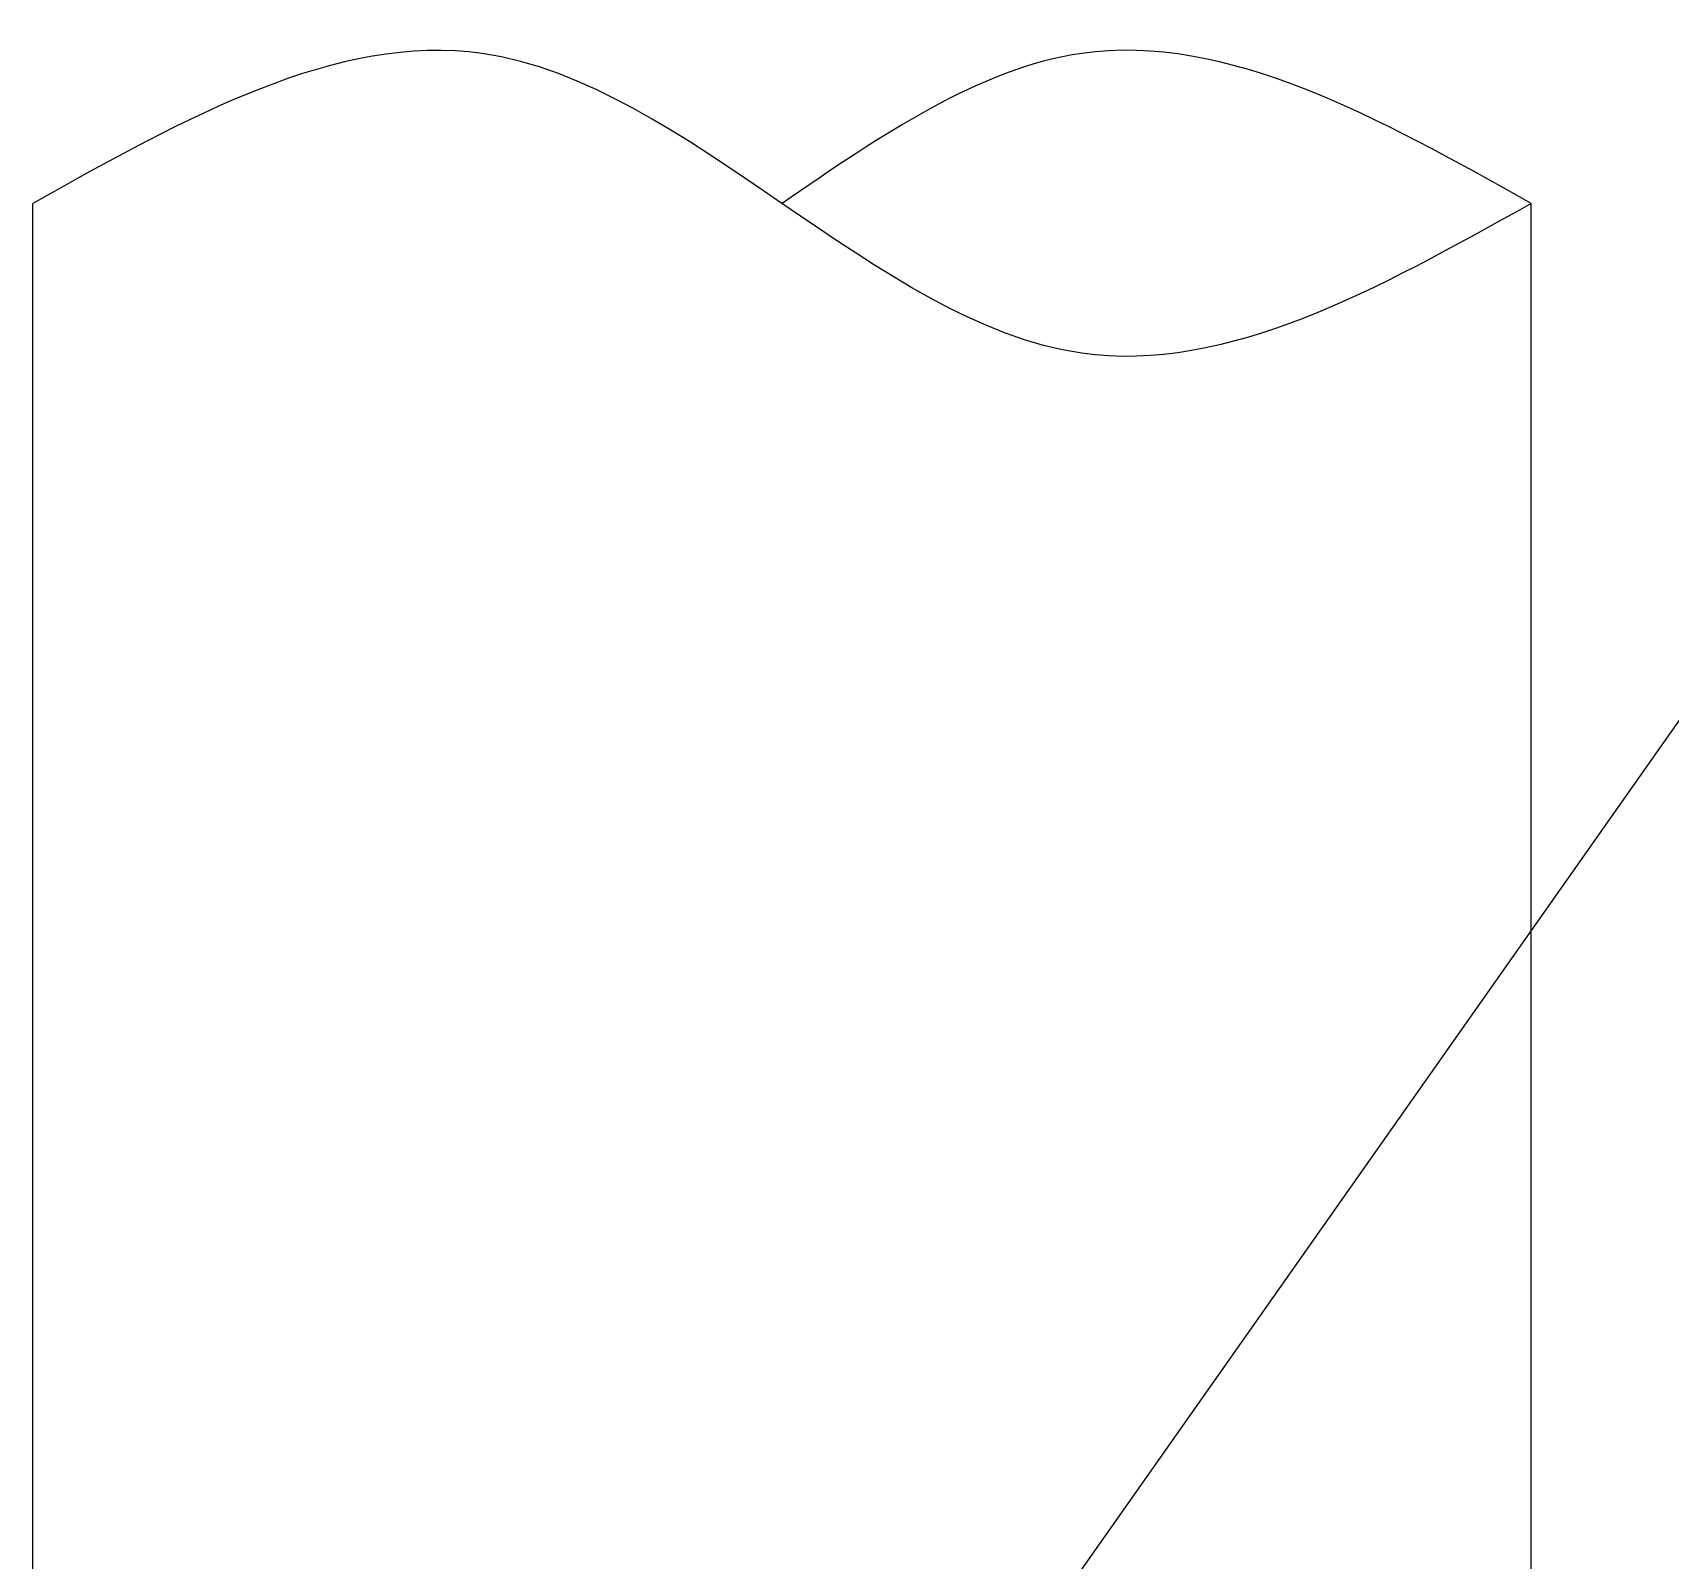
# Model space of a CAD drawing. Extents: x 27938 to 1507990, y 110129 to 923079.
# Drawn here: x 556676 to 558123, y 382806 to 384156 of the extents above; entities that cross this region are included whole.
import ezdxf

# ---------------------------------------------------------------- set-up
doc = ezdxf.new("R2010")
doc.units = 0
doc.header["$LTSCALE"] = 1000
doc.header["$MEASUREMENT"] = 0
doc.styles.get("Standard").update_dxf_attribs({"font": 'gbenor.shx', "bigfont": 'gbcbig.shx'})
doc.dimstyles.get("Standard").update_dxf_attribs({"dimtxt": 0.18, "dimasz": 0.18, "dimexe": 0.18, "dimexo": 0.0625, "dimgap": 0.09, "dimtad": 0, "dimtih": 1, "dimtoh": 1, "dimdec": 4, "dimzin": 0, "dimdsep": 46, "dimtxsty": 'Standard', "dimcen": 0.09, "dimadec": 0, "dimazin": 0, "dimtfac": 1, "dimtdec": 4, "dimtofl": 0, "dimtmove": 0, "dimatfit": 3, "dimfxl": 1, "dimtolj": 1, "dimtzin": 0, "dimarcsym": 0})

msp = doc.modelspace()

# ---------------------------------------------------------------- linework, layer by layer
at = {"linetype": 'Continuous'}
for p, q in [((556675.9, 382446.5), (556675.9, 384005.1)), ((558000.1, 382475.6), (558000.1, 384005.1))]:
    msp.add_line(p, q, dxfattribs=at)
msp.add_spline([(558000.1, 384005.1), (557602.8, 383872.7), (557073.1, 384137.5), (556675.9, 384005.1)], degree=3, dxfattribs=at)
msp.add_open_spline([(558000.1, 384005.1), (557865.4, 384080.5), (557635.6, 384209.1), (557425.1, 384064.9), (557338, 384005.1)], degree=3, knots=[0, 0, 0, 0, 3.604997, 6.154114, 6.154114, 6.154114, 6.154114], dxfattribs=at)

# ---------------------------------------------------------------- leaders
msp.add_leader([(557396.1, 382504.6), (558412.2, 383947.9)], dimstyle='Standard', override={"dimgap": 20, "dimtad": 0})

doc.saveas('drawing.dxf')
